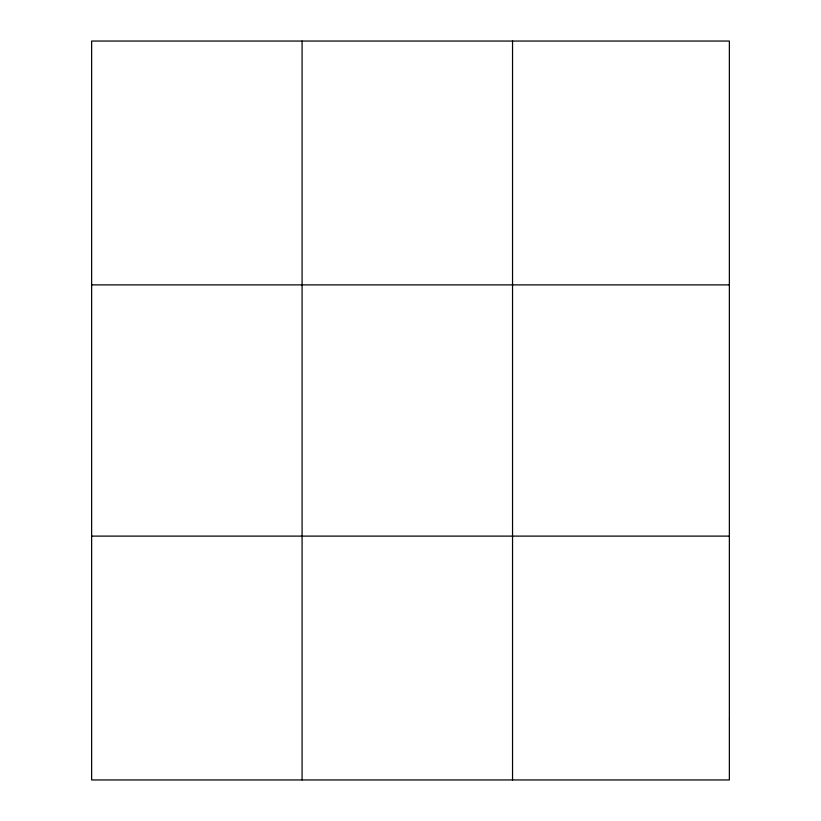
<?xml version="1.0" encoding="UTF-8"?>
<svg xmlns="http://www.w3.org/2000/svg" width="821" height="821" viewBox="0 0 821 821"><rect width="100%" height="100%" fill="white"/><g stroke="black" fill="none" stroke-linecap="round" stroke-linejoin="round"><path stroke-width="1.23" d="M302.087 779.95L302.087 41.05M512.54 779.95L512.54 41.05M91.634 284.887L729.366 284.887M91.634 536.113L729.366 536.113M729.366 718.991L729.366 779.95L91.634 779.95L91.634 41.05L729.366 41.05L729.366 718.991"/></g></svg>
